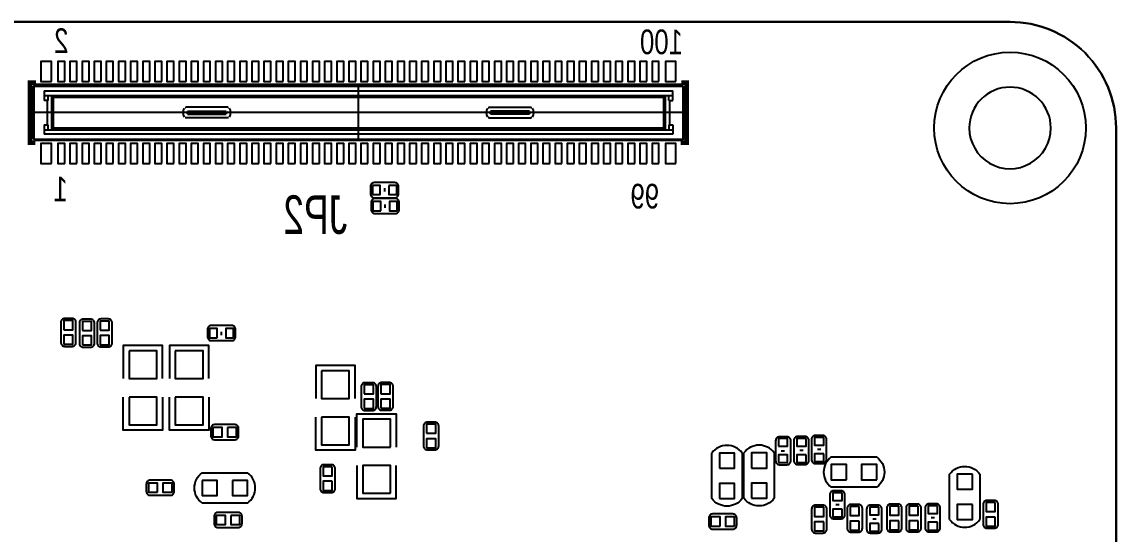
# Model space of a CAD drawing. Extents: x -3.5 to 51.5, y -3.5 to 36.5.
# Drawn here: x 15.41 to 51.5, y 19.6 to 36.5 of the extents above; entities that cross this region are included whole.
import ezdxf

# ---------------------------------------------------------------- set-up
doc = ezdxf.new("R2010")
doc.units = 0
for name, color, linetype in [('BG_OUTLINE', 1, 'CONTINUOUS'), ('BG_SILKSCREEN_BOTTOM', 1, 'CONTINUOUS'), ('PG_SILKSCREEN_BOTTOM', 7, 'CONTINUOUS'), ('PIN_BOTTOM', 52, 'CONTINUOUS')]:
    doc.layers.add(name, color=color, linetype=linetype)

msp = doc.modelspace()

# ---------------------------------------------------------------- linework, layer by layer
at = {"layer": 'BG_OUTLINE'}
msp.add_lwpolyline([(47.99965, 36.499038), (-0.000254, 36.499038, 0.414214), (-3.50012, 32.999172), (-3.50012, -0.000762, 0.414235), (-0.000254, -3.500882), (47.99965, -3.500882, 0.414255), (51.49977, -0.000762), (51.49977, 32.999172, 0.414233)], format="xyb", close=True, dxfattribs=at)
msp.add_lwpolyline([(-0.000254, 36.499038), (47.99965, 36.499038)], dxfattribs=at)
for points in [[(47.99965, 36.499038, -0.414233), (51.49977, 32.999172)], [(49.34712, 32.99968, 0.99999), (46.65472, 32.99968, 1.00001), (49.34712, 32.99968)], [(51.49977, 32.999172), (51.49977, -0.000762, -0.414255), (47.99965, -3.500882), (-0.000254, -3.500882, -0.414235), (-3.50012, -0.000762)]]:
    msp.add_lwpolyline(points, format="xyb", dxfattribs=at)
at = {"layer": 'BG_SILKSCREEN_BOTTOM', "const_width": 0.1524}
for points in [[(15.8496, 32.512), (15.6718, 32.512), (15.6718, 34.4932), (15.875, 34.4932)], [(37.1602, 34.4932), (37.338, 34.4932), (37.338, 32.512), (37.1348, 32.512)]]:
    msp.add_lwpolyline(points, dxfattribs=at)
at = {"layer": 'PG_SILKSCREEN_BOTTOM'}
for points in [[(15.746222, 34.330386), (15.79626, 34.380424)], [(15.746222, 32.680402), (15.746222, 34.330386)], [(15.846044, 34.430462), (15.79626, 34.380424)], [(15.79626, 34.380424), (15.79626, 32.630364)], [(15.79626, 34.380424), (37.21608, 34.380424)], [(37.166296, 34.430462), (15.846044, 34.430462)], [(26.50617, 32.580326), (26.50617, 34.430462)], [(37.21608, 34.380424), (37.166296, 34.430462)], [(37.21608, 34.380424), (37.266118, 34.330386)], [(37.21608, 32.630364), (37.21608, 34.380424)], [(37.266118, 32.680402), (37.266118, 34.330386)], [(16.136112, 34.220404), (36.876228, 34.220404)], [(16.136112, 34.220404), (16.136112, 33.905444)], [(16.136112, 34.07029), (36.876228, 34.07029)], [(16.270986, 33.905444), (16.270986, 34.07029)], [(16.375634, 34.07029), (16.375888, 34.07029)], [(16.375888, 34.07029), (16.376396, 34.07029)], [(16.376396, 34.07029), (16.37665, 34.07029)], [(16.37665, 34.07029), (16.376904, 34.070036)], [(16.376904, 34.070036), (16.377158, 34.069782)], [(16.377158, 34.069782), (16.377412, 34.069528)], [(16.380206, 34.066734), (16.377412, 34.069528)], [(16.377412, 34.069528), (16.377412, 32.94126)], [(16.384524, 34.062416), (16.380206, 34.066734)], [(16.39062, 34.05632), (16.384524, 34.062416)], [(16.397986, 34.048954), (16.39062, 34.05632)], [(16.406622, 34.040318), (16.397986, 34.048954)], [(16.41602, 34.03092), (16.406622, 34.040318)], [(16.42618, 34.02076), (16.41602, 34.03092)], [(16.436594, 34.010346), (16.42618, 34.02076)], [(16.436594, 34.010346), (16.436594, 33.000442)], [(16.436594, 34.010346), (36.575746, 34.010346)], [(36.575746, 34.010346), (36.58616, 34.02076)], [(36.575746, 33.000442), (36.575746, 34.010346)], [(36.58616, 34.02076), (36.59632, 34.03092)], [(36.59632, 34.03092), (36.605718, 34.040318)], [(36.605718, 34.040318), (36.614354, 34.048954)], [(36.614354, 34.048954), (36.62172, 34.05632)], [(36.62172, 34.05632), (36.627816, 34.062416)], [(36.627816, 34.062416), (36.632134, 34.066734)], [(36.632134, 34.066734), (36.634928, 34.069528)], [(36.634928, 34.069528), (36.635182, 34.069782)], [(36.634928, 32.94126), (36.634928, 34.069528)], [(36.635182, 34.069782), (36.635436, 34.070036)], [(36.635436, 34.070036), (36.63569, 34.07029)], [(36.63569, 34.07029), (36.635944, 34.07029)], [(36.635944, 34.07029), (36.636452, 34.07029)], [(36.636452, 34.07029), (36.636706, 34.07029)], [(36.741354, 33.905444), (36.741354, 34.07029)], [(36.876228, 33.905444), (36.876228, 34.220404)], [(16.236188, 33.905444), (16.136112, 33.905444)], [(16.236188, 33.905444), (16.270986, 33.905444)], [(16.236188, 33.905444), (16.236188, 33.105344)], [(22.197568, 33.6804), (20.814538, 33.6804)], [(30.814772, 33.6804), (32.197802, 33.6804)], [(36.741354, 33.905444), (36.776152, 33.905444)], [(36.776152, 33.105344), (36.776152, 33.905444)], [(36.776152, 33.905444), (36.876228, 33.905444)], [(37.21608, 33.505394), (15.746222, 33.505394)], [(22.197568, 33.330388), (20.814538, 33.330388)], [(20.86356, 33.555432), (22.1488, 33.555432)], [(20.86356, 33.455356), (22.1488, 33.455356)], [(30.814772, 33.330388), (32.197802, 33.330388)], [(32.14878, 33.555432), (30.86354, 33.555432)], [(32.14878, 33.455356), (30.86354, 33.455356)], [(16.136112, 33.105344), (16.136112, 32.790384)], [(16.136112, 33.105344), (16.236188, 33.105344)], [(16.136112, 32.940498), (36.876228, 32.940498)], [(16.270986, 33.105344), (16.236188, 33.105344)], [(16.270986, 32.940498), (16.270986, 33.105344)], [(16.375888, 32.940498), (16.375634, 32.940498)], [(16.376396, 32.940498), (16.375888, 32.940498)], [(16.37665, 32.940498), (16.376396, 32.940498)], [(16.376904, 32.940752), (16.37665, 32.940498)], [(16.377158, 32.941006), (16.376904, 32.940752)], [(16.377412, 32.94126), (16.377158, 32.941006)], [(16.380206, 32.944054), (16.377412, 32.94126)], [(16.384524, 32.948372), (16.380206, 32.944054)], [(16.39062, 32.954468), (16.384524, 32.948372)], [(16.397986, 32.961834), (16.39062, 32.954468)], [(16.406622, 32.97047), (16.397986, 32.961834)], [(16.41602, 32.979868), (16.406622, 32.97047)], [(16.42618, 32.990028), (16.41602, 32.979868)], [(16.436594, 33.000442), (16.42618, 32.990028)], [(16.436594, 33.000442), (36.575746, 33.000442)], [(36.575746, 33.000442), (36.58616, 32.990028)], [(36.58616, 32.990028), (36.59632, 32.979868)], [(36.59632, 32.979868), (36.605718, 32.97047)], [(36.605718, 32.97047), (36.614354, 32.961834)], [(36.614354, 32.961834), (36.62172, 32.954468)], [(36.62172, 32.954468), (36.627816, 32.948372)], [(36.627816, 32.948372), (36.632134, 32.944054)], [(36.632134, 32.944054), (36.634928, 32.94126)], [(36.635182, 32.941006), (36.634928, 32.94126)], [(36.635436, 32.940752), (36.635182, 32.941006)], [(36.63569, 32.940498), (36.635436, 32.940752)], [(36.635944, 32.940498), (36.63569, 32.940498)], [(36.636452, 32.940498), (36.635944, 32.940498)], [(36.636706, 32.940498), (36.636452, 32.940498)], [(36.741354, 33.105344), (36.776152, 33.105344)], [(36.741354, 33.105344), (36.741354, 32.940498)], [(36.776152, 33.105344), (36.876228, 33.105344)], [(36.876228, 33.105344), (36.876228, 32.790384)], [(15.746222, 32.680402), (15.79626, 32.630364)], [(15.79626, 32.630364), (15.846044, 32.580326)], [(15.79626, 32.630364), (37.21608, 32.630364)], [(37.166296, 32.580326), (15.846044, 32.580326)], [(36.876228, 32.790384), (16.136112, 32.790384)], [(37.166296, 32.580326), (37.21608, 32.630364)], [(37.21608, 32.630364), (37.266118, 32.680402)], [(26.90749, 31.068772), (26.90749, 30.8229)], [(27.369516, 31.00959), (27.369516, 30.90037)], [(27.386534, 30.360874), (27.386534, 30.470094)], [(27.84856, 30.301692), (27.84856, 30.547564)], [(22.450806, 26.107644), (22.450806, 26.353516)], [(21.98878, 26.166826), (21.98878, 26.276046)], [(16.821912, 25.792938), (17.060672, 25.792938)], [(17.431512, 25.767538), (17.670272, 25.767538)], [(18.016728, 25.776682), (18.255488, 25.776682)], [(20.046696, 24.727154), (20.046696, 25.819354), (18.751296, 25.819354), (18.751296, 24.727154)], [(21.570696, 24.727154), (21.570696, 25.819354), (20.275296, 25.819354), (20.275296, 24.727154)], [(26.397204, 24.066754), (26.397204, 25.158954), (25.101804, 25.158954), (25.101804, 24.066754)], [(20.046696, 24.117554), (20.046696, 23.025354), (18.751296, 23.025354), (18.751296, 24.117554)], [(21.570696, 24.117554), (21.570696, 23.025354), (20.275296, 23.025354), (20.275296, 24.117554)], [(26.457148, 22.470872), (26.457148, 23.563072), (27.752548, 23.563072), (27.752548, 22.470872)], [(26.72969, 23.673816), (26.96845, 23.673816)], [(27.281124, 23.681944), (27.519884, 23.681944)], [(26.397204, 23.457154), (26.397204, 22.364954), (25.101804, 22.364954), (25.101804, 23.457154)], [(21.635974, 23.08098), (21.635974, 22.84222)], [(41.240202, 22.816566), (40.99433, 22.816566)], [(41.821862, 22.84984), (41.57599, 22.84984)], [(41.76268, 22.387814), (41.65346, 22.387814)], [(28.78582, 22.37486), (29.02458, 22.37486)], [(38.164516, 20.772374), (38.164516, 22.272498)], [(39.16426, 22.272498), (39.16426, 20.772374)], [(39.224204, 20.778724), (39.224204, 22.278848)], [(40.223948, 22.278848), (40.223948, 20.778724)], [(40.45458, 22.34946), (40.5638, 22.34946)], [(41.18102, 22.35454), (41.0718, 22.35454)], [(42.104818, 22.142196), (43.604942, 22.142196)], [(25.612852, 21.887688), (25.374092, 21.887688)], [(26.457148, 21.861272), (26.457148, 20.769072), (27.752548, 20.769072), (27.752548, 21.861272)], [(40.395398, 21.887434), (40.64127, 21.887434)], [(21.350986, 21.620734), (22.85111, 21.620734)], [(46.007274, 20.077176), (46.007274, 21.5773)], [(47.007018, 21.5773), (47.007018, 20.077176)], [(20.429728, 21.00707), (20.429728, 21.24583)], [(43.604942, 21.142452), (42.104818, 21.142452)], [(42.426636, 21.024596), (42.180764, 21.024596)], [(22.85111, 20.62099), (21.350986, 20.62099)], [(42.999152, 20.578318), (42.760392, 20.578318)], [(44.30268, 20.58924), (44.06392, 20.58924)], [(44.93768, 20.58924), (44.69892, 20.58924)], [(45.570902, 20.594066), (45.32503, 20.594066)], [(47.482252, 20.709636), (47.243492, 20.709636)], [(41.824656, 20.552918), (41.585896, 20.552918)], [(42.367454, 20.56257), (42.258234, 20.56257)], [(43.642026, 20.551902), (43.396154, 20.551902)], [(21.74748, 20.184872), (21.74748, 19.946112)], [(38.984936, 19.89328), (38.984936, 20.13204)], [(43.582844, 20.089876), (43.473624, 20.089876)], [(45.51172, 20.13204), (45.4025, 20.13204)]]:
    msp.add_lwpolyline(points, dxfattribs=at)
for points in [[(20.771358, 33.35528, -0.268095), (20.771358, 33.655508)], [(20.790662, 33.674304, -0.125644), (20.814538, 33.6804)], [(22.197568, 33.6804, -0.126355), (22.221698, 33.674304)], [(22.241002, 33.655508, -0.268095), (22.241002, 33.35528)], [(30.771338, 33.35528, -0.268095), (30.771338, 33.655508)], [(30.790642, 33.674304, -0.126355), (30.814772, 33.6804)], [(32.197802, 33.6804, -0.125644), (32.221678, 33.674304)], [(32.240982, 33.655508, -0.268095), (32.240982, 33.35528)], [(20.814538, 33.330388, -0.125644), (20.790662, 33.336484)], [(20.86356, 33.455356, -0.146059), (20.86356, 33.555432)], [(22.1488, 33.555432, -0.146059), (22.1488, 33.455356)], [(22.221698, 33.336484, -0.126355), (22.197568, 33.330388)], [(30.814772, 33.330388, -0.126355), (30.790642, 33.336484)], [(30.86354, 33.455356, -0.146059), (30.86354, 33.555432)], [(32.14878, 33.555432, -0.146059), (32.14878, 33.455356)], [(32.221678, 33.336484, -0.125644), (32.197802, 33.330388)], [(27.700478, 31.195772), (27.03449, 31.195772, 0.414214), (26.90749, 31.068772)], [(27.827478, 30.8229), (27.827478, 31.068772, 0.414214), (27.700478, 31.195772)], [(26.90749, 30.8229, 0.414214), (27.03449, 30.6959)], [(27.03449, 30.6959), (27.700478, 30.6959, 0.414214), (27.827478, 30.8229)], [(27.72156, 30.674564), (27.055572, 30.674564, 0.414214), (26.928572, 30.547564)], [(26.928572, 30.547564), (26.928572, 30.301692, 0.414214), (27.055572, 30.174692)], [(27.84856, 30.547564, 0.414214), (27.72156, 30.674564)], [(27.055572, 30.174692), (27.72156, 30.174692, 0.414214), (27.84856, 30.301692)], [(17.060672, 26.712418), (16.821912, 26.712418, 0.42804), (16.692372, 26.582878)], [(17.190212, 25.922478), (17.190212, 26.582878, 0.42804), (17.060672, 26.712418)], [(16.692372, 26.582878), (16.692372, 25.922478, 0.42804), (16.821912, 25.792938)], [(17.670272, 26.687018), (17.431512, 26.687018, 0.42804), (17.301972, 26.557478)], [(17.301972, 26.557478), (17.301972, 25.897078, 0.42804), (17.431512, 25.767538)], [(17.799812, 25.897078), (17.799812, 26.557478, 0.42804), (17.670272, 26.687018)], [(17.887442, 26.566622), (17.887188, 25.906222, 0.428103), (18.016728, 25.776682)], [(18.255488, 26.696162), (18.016982, 26.696162, 0.428126), (17.887442, 26.566622)], [(18.385028, 25.906222), (18.385028, 26.566368, 0.428575), (18.255488, 26.696162)], [(22.323806, 26.480516), (21.657818, 26.480516, 0.414214), (21.530818, 26.353516)], [(21.530818, 26.353516), (21.530818, 26.107644, 0.414214), (21.657818, 25.980644)], [(22.450806, 26.353516, 0.414214), (22.323806, 26.480516)], [(21.657818, 25.980644), (22.323806, 25.980644, 0.414214), (22.450806, 26.107644)], [(17.060672, 25.792938, 0.42804), (17.190212, 25.922478)], [(17.670272, 25.767538, 0.42804), (17.799812, 25.897078)], [(18.255488, 25.776682, 0.428358), (18.385028, 25.906222)], [(26.96845, 24.593296), (26.72969, 24.593296, 0.42804), (26.60015, 24.463756)], [(27.09799, 23.803356), (27.09799, 24.463756, 0.42804), (26.96845, 24.593296)], [(27.519884, 24.601424), (27.281124, 24.601424, 0.42804), (27.151584, 24.471884)], [(27.649424, 23.811484), (27.649424, 24.471884, 0.42804), (27.519884, 24.601424)], [(26.60015, 24.463756), (26.60015, 23.803356, 0.42804), (26.72969, 23.673816)], [(27.151584, 24.471884), (27.151584, 23.811484, 0.42804), (27.281124, 23.681944)], [(26.96845, 23.673816, 0.42804), (27.09799, 23.803356)], [(27.519884, 23.681944, 0.42804), (27.649424, 23.811484)], [(22.425914, 23.21052), (21.765514, 23.21052, 0.42804), (21.635974, 23.08098)], [(22.555454, 22.84222), (22.555454, 23.08098, 0.42804), (22.425914, 23.21052)], [(29.02458, 23.29434), (28.78582, 23.29434, 0.42804), (28.65628, 23.1648)], [(28.65628, 23.1648), (28.65628, 22.5044, 0.42804), (28.78582, 22.37486)], [(29.15412, 22.5044), (29.15412, 23.1648, 0.42804), (29.02458, 23.29434)], [(21.635974, 22.84222, 0.42804), (21.765514, 22.71268)], [(21.765514, 22.71268), (22.425914, 22.71268, 0.42804), (22.555454, 22.84222)], [(40.64127, 22.807422), (40.395398, 22.807422, 0.414214), (40.268398, 22.680422)], [(40.76827, 22.014434), (40.76827, 22.680422, 0.414214), (40.64127, 22.807422)], [(40.99433, 22.816566, 0.414214), (40.86733, 22.689566)], [(41.367202, 22.023578), (41.367202, 22.689566, 0.414214), (41.240202, 22.816566)], [(41.57599, 22.84984, 0.414214), (41.44899, 22.72284)], [(41.948862, 22.056852), (41.948862, 22.72284, 0.414214), (41.821862, 22.84984)], [(29.02458, 22.37486, 0.42804), (29.15412, 22.5044)], [(39.16426, 22.272498, 0.504954), (38.164516, 22.272498)], [(40.223948, 22.278848, 0.504954), (39.224204, 22.278848)], [(40.268398, 22.680422), (40.268398, 22.014434, 0.414214), (40.395398, 21.887434)], [(40.86733, 22.689566), (40.86733, 22.023578, 0.414214), (40.99433, 21.896578)], [(41.44899, 22.72284), (41.44899, 22.056852, 0.414214), (41.57599, 21.929852)], [(40.99433, 21.896578), (41.240202, 21.896578, 0.414214), (41.367202, 22.023578)], [(41.57599, 21.929852), (41.821862, 21.929852, 0.414214), (41.948862, 22.056852)], [(42.104818, 22.142196, 0.504954), (42.104818, 21.142452)], [(43.604942, 22.142196, -0.503899), (43.604942, 21.142452)], [(25.374092, 21.887688, 0.42804), (25.244552, 21.758148)], [(25.244552, 21.758148), (25.244552, 21.097748, 0.42804), (25.374092, 20.968208)], [(25.742392, 21.097748), (25.742392, 21.758148, 0.42804), (25.612852, 21.887688)], [(40.64127, 21.887434, 0.414214), (40.76827, 22.014434)], [(46.007274, 21.5773, -0.503899), (47.007018, 21.5773)], [(20.300188, 21.37537), (19.639788, 21.37537, 0.42804), (19.510248, 21.24583)], [(20.429728, 21.24583, 0.42804), (20.300188, 21.37537)], [(21.350986, 20.62099, -0.503899), (21.350986, 21.620734)], [(22.85111, 20.62099, 0.504954), (22.85111, 21.620734)], [(19.510248, 21.24583), (19.510248, 21.00707, 0.42804), (19.639788, 20.87753)], [(19.639788, 20.87753), (20.300188, 20.87753, 0.42804), (20.429728, 21.00707)], [(25.374092, 20.968208), (25.612852, 20.968208, 0.42804), (25.742392, 21.097748)], [(42.180764, 21.024596, 0.414214), (42.053764, 20.897596)], [(42.553636, 20.231608), (42.553636, 20.897596, 0.414214), (42.426636, 21.024596)], [(39.16426, 20.772374, -0.503899), (38.164516, 20.772374)], [(40.223948, 20.778724, -0.503899), (39.224204, 20.778724)], [(42.053764, 20.897596), (42.053764, 20.231608, 0.414214), (42.180764, 20.104608)], [(42.760392, 20.578318, 0.42804), (42.630852, 20.448778)], [(43.128692, 19.788378), (43.128692, 20.448778, 0.42804), (42.999152, 20.578318)], [(44.06392, 20.58924, 0.42804), (43.93438, 20.4597)], [(44.43222, 19.7993), (44.43222, 20.4597, 0.42804), (44.30268, 20.58924)], [(44.69892, 20.58924, 0.42804), (44.56938, 20.4597)], [(45.06722, 19.7993), (45.06722, 20.4597, 0.42804), (44.93768, 20.58924)], [(45.32503, 20.594066, 0.414214), (45.19803, 20.467066)], [(45.697902, 19.801078), (45.697902, 20.467066, 0.414214), (45.570902, 20.594066)], [(47.243492, 20.709636, 0.42804), (47.113952, 20.580096)], [(47.113952, 20.580096), (47.113952, 19.919696, 0.42804), (47.243492, 19.790156)], [(47.611792, 19.919696), (47.611792, 20.580096, 0.42804), (47.482252, 20.709636)], [(22.53742, 20.314412), (21.87702, 20.314412, 0.42804), (21.74748, 20.184872)], [(22.66696, 19.946112), (22.66696, 20.184872, 0.42804), (22.53742, 20.314412)], [(38.855396, 20.26158), (38.194996, 20.26158, 0.42804), (38.065456, 20.13204)], [(38.984936, 20.13204, 0.42804), (38.855396, 20.26158)], [(41.585896, 20.552918, 0.42804), (41.456356, 20.423378)], [(41.456356, 20.423378), (41.456356, 19.762978, 0.42804), (41.585896, 19.633438)], [(41.954196, 19.762978), (41.954196, 20.423378, 0.42804), (41.824656, 20.552918)], [(42.180764, 20.104608), (42.426636, 20.104608, 0.414214), (42.553636, 20.231608)], [(42.630852, 20.448778), (42.630852, 19.788378, 0.42804), (42.760392, 19.658838)], [(43.396154, 20.551902, 0.414214), (43.269154, 20.424902)], [(43.269154, 20.424902), (43.269154, 19.758914, 0.414214), (43.396154, 19.631914)], [(43.769026, 19.758914), (43.769026, 20.424902, 0.414214), (43.642026, 20.551902)], [(43.93438, 20.4597), (43.93438, 19.7993, 0.42804), (44.06392, 19.66976)], [(44.56938, 20.4597), (44.56938, 19.7993, 0.42804), (44.69892, 19.66976)], [(45.19803, 20.467066), (45.19803, 19.801078, 0.414214), (45.32503, 19.674078)], [(21.74748, 19.946112, 0.42804), (21.87702, 19.816572)], [(21.87702, 19.816572), (22.53742, 19.816572, 0.42804), (22.66696, 19.946112)], [(38.065456, 20.13204), (38.065456, 19.89328, 0.42804), (38.194996, 19.76374)], [(38.194996, 19.76374), (38.855396, 19.76374, 0.42804), (38.984936, 19.89328)], [(46.007274, 20.077176, 0.504954), (47.007018, 20.077176)], [(47.243492, 19.790156), (47.482252, 19.790156, 0.42804), (47.611792, 19.919696)], [(41.585896, 19.633438), (41.824656, 19.633438, 0.42804), (41.954196, 19.762978)], [(42.760392, 19.658838), (42.999152, 19.658838, 0.42804), (43.128692, 19.788378)], [(43.396154, 19.631914), (43.642026, 19.631914, 0.414214), (43.769026, 19.758914)], [(44.06392, 19.66976), (44.30268, 19.66976, 0.42804), (44.43222, 19.7993)], [(44.69892, 19.66976), (44.93768, 19.66976, 0.42804), (45.06722, 19.7993)], [(45.32503, 19.674078), (45.570902, 19.674078, 0.414214), (45.697902, 19.801078)]]:
    msp.add_lwpolyline(points, format="xyb", dxfattribs=at)
at = {"layer": 'PIN_BOTTOM'}
for points in [[(16.381222, 34.530284), (16.381222, 35.190176), (16.03121, 35.190176), (16.03121, 34.530284)], [(16.82115, 34.530284), (16.82115, 35.190176), (16.591026, 35.190176), (16.591026, 34.530284)], [(17.2212, 34.530284), (17.2212, 35.190176), (16.991076, 35.190176), (16.991076, 34.530284)], [(17.62125, 34.530284), (17.62125, 35.190176), (17.391126, 35.190176), (17.391126, 34.530284)], [(18.0213, 34.530284), (18.0213, 35.190176), (17.791176, 35.190176), (17.791176, 34.530284)], [(18.42135, 34.530284), (18.42135, 35.190176), (18.191226, 35.190176), (18.191226, 34.530284)], [(18.821146, 34.530284), (18.821146, 35.190176), (18.591022, 35.190176), (18.591022, 34.530284)], [(19.221196, 34.530284), (19.221196, 35.190176), (18.991072, 35.190176), (18.991072, 34.530284)], [(19.621246, 34.530284), (19.621246, 35.190176), (19.391122, 35.190176), (19.391122, 34.530284)], [(20.021296, 34.530284), (20.021296, 35.190176), (19.791172, 35.190176), (19.791172, 34.530284)], [(20.421346, 34.530284), (20.421346, 35.190176), (20.191222, 35.190176), (20.191222, 34.530284)], [(20.821142, 34.530284), (20.821142, 35.190176), (20.591018, 35.190176), (20.591018, 34.530284)], [(21.221192, 34.530284), (21.221192, 35.190176), (20.991068, 35.190176), (20.991068, 34.530284)], [(21.621242, 34.530284), (21.621242, 35.190176), (21.391118, 35.190176), (21.391118, 34.530284)], [(22.021292, 34.530284), (22.021292, 35.190176), (21.791168, 35.190176), (21.791168, 34.530284)], [(22.421342, 34.530284), (22.421342, 35.190176), (22.191218, 35.190176), (22.191218, 34.530284)], [(22.821138, 34.530284), (22.821138, 35.190176), (22.591014, 35.190176), (22.591014, 34.530284)], [(23.221188, 34.530284), (23.221188, 35.190176), (22.991064, 35.190176), (22.991064, 34.530284)], [(23.621238, 34.530284), (23.621238, 35.190176), (23.391114, 35.190176), (23.391114, 34.530284)], [(24.021288, 34.530284), (24.021288, 35.190176), (23.791164, 35.190176), (23.791164, 34.530284)], [(24.421338, 34.530284), (24.421338, 35.190176), (24.191214, 35.190176), (24.191214, 34.530284)], [(24.821134, 34.530284), (24.821134, 35.190176), (24.59101, 35.190176), (24.59101, 34.530284)], [(25.221184, 34.530284), (25.221184, 35.190176), (24.99106, 35.190176), (24.99106, 34.530284)], [(25.621234, 34.530284), (25.621234, 35.190176), (25.39111, 35.190176), (25.39111, 34.530284)], [(26.021284, 34.530284), (26.021284, 35.190176), (25.79116, 35.190176), (25.79116, 34.530284)], [(26.421334, 34.530284), (26.421334, 35.190176), (26.19121, 35.190176), (26.19121, 34.530284)], [(26.82113, 34.530284), (26.82113, 35.190176), (26.591006, 35.190176), (26.591006, 34.530284)], [(27.22118, 34.530284), (27.22118, 35.190176), (26.991056, 35.190176), (26.991056, 34.530284)], [(27.62123, 34.530284), (27.62123, 35.190176), (27.391106, 35.190176), (27.391106, 34.530284)], [(28.02128, 34.530284), (28.02128, 35.190176), (27.791156, 35.190176), (27.791156, 34.530284)], [(28.42133, 34.530284), (28.42133, 35.190176), (28.191206, 35.190176), (28.191206, 34.530284)], [(28.821126, 34.530284), (28.821126, 35.190176), (28.591002, 35.190176), (28.591002, 34.530284)], [(29.221176, 34.530284), (29.221176, 35.190176), (28.991052, 35.190176), (28.991052, 34.530284)], [(29.621226, 34.530284), (29.621226, 35.190176), (29.391102, 35.190176), (29.391102, 34.530284)], [(30.021276, 34.530284), (30.021276, 35.190176), (29.791152, 35.190176), (29.791152, 34.530284)], [(30.421326, 34.530284), (30.421326, 35.190176), (30.191202, 35.190176), (30.191202, 34.530284)], [(30.821122, 34.530284), (30.821122, 35.190176), (30.590998, 35.190176), (30.590998, 34.530284)], [(31.221172, 34.530284), (31.221172, 35.190176), (30.991048, 35.190176), (30.991048, 34.530284)], [(31.621222, 34.530284), (31.621222, 35.190176), (31.391098, 35.190176), (31.391098, 34.530284)], [(32.021272, 34.530284), (32.021272, 35.190176), (31.791148, 35.190176), (31.791148, 34.530284)], [(32.421322, 34.530284), (32.421322, 35.190176), (32.191198, 35.190176), (32.191198, 34.530284)], [(32.821118, 34.530284), (32.821118, 35.190176), (32.590994, 35.190176), (32.590994, 34.530284)], [(33.221168, 34.530284), (33.221168, 35.190176), (32.991044, 35.190176), (32.991044, 34.530284)], [(33.621218, 34.530284), (33.621218, 35.190176), (33.391094, 35.190176), (33.391094, 34.530284)], [(34.021268, 34.530284), (34.021268, 35.190176), (33.791144, 35.190176), (33.791144, 34.530284)], [(34.421318, 34.530284), (34.421318, 35.190176), (34.191194, 35.190176), (34.191194, 34.530284)], [(34.821114, 34.530284), (34.821114, 35.190176), (34.59099, 35.190176), (34.59099, 34.530284)], [(35.221164, 34.530284), (35.221164, 35.190176), (34.99104, 35.190176), (34.99104, 34.530284)], [(35.621214, 34.530284), (35.621214, 35.190176), (35.39109, 35.190176), (35.39109, 34.530284)], [(36.021264, 34.530284), (36.021264, 35.190176), (35.79114, 35.190176), (35.79114, 34.530284)], [(36.421314, 34.530284), (36.421314, 35.190176), (36.19119, 35.190176), (36.19119, 34.530284)], [(36.98113, 34.530284), (36.98113, 35.190176), (36.631118, 35.190176), (36.631118, 34.530284)], [(16.381222, 31.820612), (16.381222, 32.480504), (16.03121, 32.480504), (16.03121, 31.820612)], [(16.82115, 31.820612), (16.82115, 32.480504), (16.591026, 32.480504), (16.591026, 31.820612)], [(17.2212, 31.820612), (17.2212, 32.480504), (16.991076, 32.480504), (16.991076, 31.820612)], [(17.62125, 31.820612), (17.62125, 32.480504), (17.391126, 32.480504), (17.391126, 31.820612)], [(18.0213, 31.820612), (18.0213, 32.480504), (17.791176, 32.480504), (17.791176, 31.820612)], [(18.42135, 31.820612), (18.42135, 32.480504), (18.191226, 32.480504), (18.191226, 31.820612)], [(18.821146, 31.820612), (18.821146, 32.480504), (18.591022, 32.480504), (18.591022, 31.820612)], [(19.221196, 31.820612), (19.221196, 32.480504), (18.991072, 32.480504), (18.991072, 31.820612)], [(19.621246, 31.820612), (19.621246, 32.480504), (19.391122, 32.480504), (19.391122, 31.820612)], [(20.021296, 31.820612), (20.021296, 32.480504), (19.791172, 32.480504), (19.791172, 31.820612)], [(20.421346, 31.820612), (20.421346, 32.480504), (20.191222, 32.480504), (20.191222, 31.820612)], [(20.821142, 31.820612), (20.821142, 32.480504), (20.591018, 32.480504), (20.591018, 31.820612)], [(21.221192, 31.820612), (21.221192, 32.480504), (20.991068, 32.480504), (20.991068, 31.820612)], [(21.621242, 31.820612), (21.621242, 32.480504), (21.391118, 32.480504), (21.391118, 31.820612)], [(22.021292, 31.820612), (22.021292, 32.480504), (21.791168, 32.480504), (21.791168, 31.820612)], [(22.421342, 31.820612), (22.421342, 32.480504), (22.191218, 32.480504), (22.191218, 31.820612)], [(22.821138, 31.820612), (22.821138, 32.480504), (22.591014, 32.480504), (22.591014, 31.820612)], [(23.221188, 31.820612), (23.221188, 32.480504), (22.991064, 32.480504), (22.991064, 31.820612)], [(23.621238, 31.820612), (23.621238, 32.480504), (23.391114, 32.480504), (23.391114, 31.820612)], [(24.021288, 31.820612), (24.021288, 32.480504), (23.791164, 32.480504), (23.791164, 31.820612)], [(24.421338, 31.820612), (24.421338, 32.480504), (24.191214, 32.480504), (24.191214, 31.820612)], [(24.821134, 31.820612), (24.821134, 32.480504), (24.59101, 32.480504), (24.59101, 31.820612)], [(25.221184, 31.820612), (25.221184, 32.480504), (24.99106, 32.480504), (24.99106, 31.820612)], [(25.621234, 31.820612), (25.621234, 32.480504), (25.39111, 32.480504), (25.39111, 31.820612)], [(26.021284, 31.820612), (26.021284, 32.480504), (25.79116, 32.480504), (25.79116, 31.820612)], [(26.421334, 31.820612), (26.421334, 32.480504), (26.19121, 32.480504), (26.19121, 31.820612)], [(26.82113, 31.820612), (26.82113, 32.480504), (26.591006, 32.480504), (26.591006, 31.820612)], [(27.22118, 31.820612), (27.22118, 32.480504), (26.991056, 32.480504), (26.991056, 31.820612)], [(27.62123, 31.820612), (27.62123, 32.480504), (27.391106, 32.480504), (27.391106, 31.820612)], [(28.02128, 31.820612), (28.02128, 32.480504), (27.791156, 32.480504), (27.791156, 31.820612)], [(28.42133, 31.820612), (28.42133, 32.480504), (28.191206, 32.480504), (28.191206, 31.820612)], [(28.821126, 31.820612), (28.821126, 32.480504), (28.591002, 32.480504), (28.591002, 31.820612)], [(29.221176, 31.820612), (29.221176, 32.480504), (28.991052, 32.480504), (28.991052, 31.820612)], [(29.621226, 31.820612), (29.621226, 32.480504), (29.391102, 32.480504), (29.391102, 31.820612)], [(30.021276, 31.820612), (30.021276, 32.480504), (29.791152, 32.480504), (29.791152, 31.820612)], [(30.421326, 31.820612), (30.421326, 32.480504), (30.191202, 32.480504), (30.191202, 31.820612)], [(30.821122, 31.820612), (30.821122, 32.480504), (30.590998, 32.480504), (30.590998, 31.820612)], [(31.221172, 31.820612), (31.221172, 32.480504), (30.991048, 32.480504), (30.991048, 31.820612)], [(31.621222, 31.820612), (31.621222, 32.480504), (31.391098, 32.480504), (31.391098, 31.820612)], [(32.021272, 31.820612), (32.021272, 32.480504), (31.791148, 32.480504), (31.791148, 31.820612)], [(32.421322, 31.820612), (32.421322, 32.480504), (32.191198, 32.480504), (32.191198, 31.820612)], [(32.821118, 31.820612), (32.821118, 32.480504), (32.590994, 32.480504), (32.590994, 31.820612)], [(33.221168, 31.820612), (33.221168, 32.480504), (32.991044, 32.480504), (32.991044, 31.820612)], [(33.621218, 31.820612), (33.621218, 32.480504), (33.391094, 32.480504), (33.391094, 31.820612)], [(34.021268, 31.820612), (34.021268, 32.480504), (33.791144, 32.480504), (33.791144, 31.820612)], [(34.421318, 31.820612), (34.421318, 32.480504), (34.191194, 32.480504), (34.191194, 31.820612)], [(34.821114, 31.820612), (34.821114, 32.480504), (34.59099, 32.480504), (34.59099, 31.820612)], [(35.221164, 31.820612), (35.221164, 32.480504), (34.99104, 32.480504), (34.99104, 31.820612)], [(35.621214, 31.820612), (35.621214, 32.480504), (35.39109, 32.480504), (35.39109, 31.820612)], [(36.021264, 31.820612), (36.021264, 32.480504), (35.79114, 32.480504), (35.79114, 31.820612)], [(36.421314, 31.820612), (36.421314, 32.480504), (36.19119, 32.480504), (36.19119, 31.820612)], [(36.98113, 31.820612), (36.98113, 32.480504), (36.631118, 32.480504), (36.631118, 31.820612)], [(26.975054, 31.10357), (26.975054, 30.79877), (27.229054, 30.79877), (27.229054, 31.10357)], [(27.515058, 31.10357), (27.515058, 30.79877), (27.769058, 30.79877), (27.769058, 31.10357)], [(27.240992, 30.266894), (27.240992, 30.571694), (26.986992, 30.571694), (26.986992, 30.266894)], [(27.780996, 30.266894), (27.780996, 30.571694), (27.526996, 30.571694), (27.526996, 30.266894)], [(16.791432, 26.341578), (17.091152, 26.341578), (17.091152, 26.641298), (16.791432, 26.641298)], [(17.401032, 26.316178), (17.700752, 26.316178), (17.700752, 26.615898), (17.401032, 26.615898)], [(17.986248, 26.325068), (18.285968, 26.325068), (18.285968, 26.624788), (17.986248, 26.624788)], [(21.843238, 26.072846), (21.843238, 26.377646), (21.589238, 26.377646), (21.589238, 26.072846)], [(22.383242, 26.072846), (22.383242, 26.377646), (22.129242, 26.377646), (22.129242, 26.072846)], [(16.791432, 25.864058), (17.091152, 25.864058), (17.091152, 26.163778), (16.791432, 26.163778)], [(17.401032, 25.838658), (17.700752, 25.838658), (17.700752, 26.138378), (17.401032, 26.138378)], [(17.986248, 25.847548), (18.285968, 25.847548), (18.285968, 26.147268), (17.986248, 26.147268)], [(18.941796, 25.641554), (18.941796, 24.727154), (19.856196, 24.727154), (19.856196, 25.641554)], [(20.465796, 25.641554), (20.465796, 24.727154), (21.380196, 24.727154), (21.380196, 25.641554)], [(25.292304, 24.981154), (25.292304, 24.066754), (26.206704, 24.066754), (26.206704, 24.981154)], [(26.69921, 24.222456), (26.99893, 24.222456), (26.99893, 24.522176), (26.69921, 24.522176)], [(27.250644, 24.230584), (27.550364, 24.230584), (27.550364, 24.530304), (27.250644, 24.530304)], [(18.941796, 24.117554), (18.941796, 23.203154), (19.856196, 23.203154), (19.856196, 24.117554)], [(20.465796, 24.117554), (20.465796, 23.203154), (21.380196, 23.203154), (21.380196, 24.117554)], [(26.69921, 23.744936), (26.99893, 23.744936), (26.99893, 24.044656), (26.69921, 24.044656)], [(27.250644, 23.753064), (27.550364, 23.753064), (27.550364, 24.052784), (27.250644, 24.052784)], [(21.707094, 23.11146), (21.707094, 22.81174), (22.006814, 22.81174), (22.006814, 23.11146)], [(22.184614, 23.11146), (22.184614, 22.81174), (22.484334, 22.81174), (22.484334, 23.11146)], [(25.292304, 23.457154), (25.292304, 22.542754), (26.206704, 22.542754), (26.206704, 23.457154)], [(27.562048, 22.470872), (27.562048, 23.385272), (26.647648, 23.385272), (26.647648, 22.470872)], [(28.75534, 22.9235), (29.05506, 22.9235), (29.05506, 23.22322), (28.75534, 23.22322)], [(28.75534, 22.44598), (29.05506, 22.44598), (29.05506, 22.7457), (28.75534, 22.7457)], [(40.3606, 22.495002), (40.6654, 22.495002), (40.6654, 22.749002), (40.3606, 22.749002)], [(41.275, 22.749002), (40.9702, 22.749002), (40.9702, 22.495002), (41.275, 22.495002)], [(41.85666, 22.782276), (41.55186, 22.782276), (41.55186, 22.528276), (41.85666, 22.528276)], [(38.414452, 21.772372), (38.914324, 21.772372), (38.914324, 22.272244), (38.414452, 22.272244)], [(39.47414, 21.778722), (39.974012, 21.778722), (39.974012, 22.278594), (39.47414, 22.278594)], [(40.3606, 21.954998), (40.6654, 21.954998), (40.6654, 22.208998), (40.3606, 22.208998)], [(41.275, 22.208998), (40.9702, 22.208998), (40.9702, 21.954998), (41.275, 21.954998)], [(41.85666, 22.242272), (41.55186, 22.242272), (41.55186, 21.988272), (41.85666, 21.988272)], [(25.643332, 21.816568), (25.343612, 21.816568), (25.343612, 21.516848), (25.643332, 21.516848)], [(27.562048, 20.946872), (27.562048, 21.861272), (26.647648, 21.861272), (26.647648, 20.946872)], [(42.604944, 21.392388), (42.604944, 21.89226), (42.105072, 21.89226), (42.105072, 21.392388)], [(43.604688, 21.392388), (43.604688, 21.89226), (43.104816, 21.89226), (43.104816, 21.392388)], [(21.35124, 21.370798), (21.35124, 20.870926), (21.851112, 20.870926), (21.851112, 21.370798)], [(22.350984, 21.370798), (22.350984, 20.870926), (22.850856, 20.870926), (22.850856, 21.370798)], [(25.643332, 21.339048), (25.343612, 21.339048), (25.343612, 21.039328), (25.643332, 21.039328)], [(46.757082, 21.577046), (46.25721, 21.577046), (46.25721, 21.077174), (46.757082, 21.077174)], [(19.881088, 20.97659), (19.881088, 21.27631), (19.581368, 21.27631), (19.581368, 20.97659)], [(20.358608, 20.97659), (20.358608, 21.27631), (20.058888, 21.27631), (20.058888, 20.97659)], [(38.414452, 20.772628), (38.914324, 20.772628), (38.914324, 21.2725), (38.414452, 21.2725)], [(39.47414, 20.778978), (39.974012, 20.778978), (39.974012, 21.27885), (39.47414, 21.27885)], [(42.461434, 20.957032), (42.156634, 20.957032), (42.156634, 20.703032), (42.461434, 20.703032)], [(46.757082, 20.577302), (46.25721, 20.577302), (46.25721, 20.07743), (46.757082, 20.07743)], [(47.512732, 20.638516), (47.213012, 20.638516), (47.213012, 20.338796), (47.512732, 20.338796)], [(21.8186, 20.215352), (21.8186, 19.915632), (22.11832, 19.915632), (22.11832, 20.215352)], [(22.29612, 20.215352), (22.29612, 19.915632), (22.59584, 19.915632), (22.59584, 20.215352)], [(41.855136, 20.481798), (41.555416, 20.481798), (41.555416, 20.182078), (41.855136, 20.182078)], [(42.461434, 20.417028), (42.156634, 20.417028), (42.156634, 20.163028), (42.461434, 20.163028)], [(43.029632, 20.507198), (42.729912, 20.507198), (42.729912, 20.207478), (43.029632, 20.207478)], [(43.676824, 20.484338), (43.372024, 20.484338), (43.372024, 20.230338), (43.676824, 20.230338)], [(44.33316, 20.51812), (44.03344, 20.51812), (44.03344, 20.2184), (44.33316, 20.2184)], [(44.96816, 20.51812), (44.66844, 20.51812), (44.66844, 20.2184), (44.96816, 20.2184)], [(45.6057, 20.526502), (45.3009, 20.526502), (45.3009, 20.272502), (45.6057, 20.272502)], [(38.436296, 19.8628), (38.436296, 20.16252), (38.136576, 20.16252), (38.136576, 19.8628)], [(38.913816, 19.8628), (38.913816, 20.16252), (38.614096, 20.16252), (38.614096, 19.8628)], [(41.855136, 20.004278), (41.555416, 20.004278), (41.555416, 19.704558), (41.855136, 19.704558)], [(43.029632, 20.029678), (42.729912, 20.029678), (42.729912, 19.729958), (43.029632, 19.729958)], [(43.676824, 19.944334), (43.372024, 19.944334), (43.372024, 19.690334), (43.676824, 19.690334)], [(44.33316, 20.0406), (44.03344, 20.0406), (44.03344, 19.74088), (44.33316, 19.74088)], [(44.96816, 20.0406), (44.66844, 20.0406), (44.66844, 19.74088), (44.96816, 19.74088)], [(45.6057, 19.986498), (45.3009, 19.986498), (45.3009, 19.732498), (45.6057, 19.732498)], [(47.512732, 20.160996), (47.213012, 20.160996), (47.213012, 19.861276), (47.512732, 19.861276)]]:
    msp.add_lwpolyline(points, close=True, dxfattribs=at)
msp.add_circle((48.00092, 32.99968), 2.499995, dxfattribs=at)

# ---------------------------------------------------------------- texts
at = {"layer": 'BG_SILKSCREEN_BOTTOM', "text_generation_flag": 2}
for s, height, width, p in [('2', 0.8128, 0.78125, (16.943578, 35.473132)), ('100', 0.8128, 0.78125, (37.211, 35.433)), ('1', 0.8128, 0.78125, (16.9164, 30.5816)), ('99', 0.8128, 0.78125, (36.425378, 30.342332)), ('JP2', 1.27, 0.72, (26.138378, 29.504132))]:
    msp.add_text(s, height=height, dxfattribs=dict(at, width=width)).set_placement(p)

doc.saveas('drawing.dxf')
